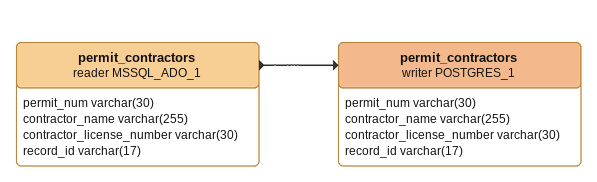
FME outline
permit_contractors (reader MSSQL_ADO_1)
    attributes: permit_num varchar(30), contractor_name varchar(255), contractor_license_number varchar(30), record_id varchar(17)
    -> permit_contractors (writer POSTGRES_1)
permit_contractors (writer POSTGRES_1)
    attributes: permit_num varchar(30), contractor_name varchar(255), contractor_license_number varchar(30), record_id varchar(17)
